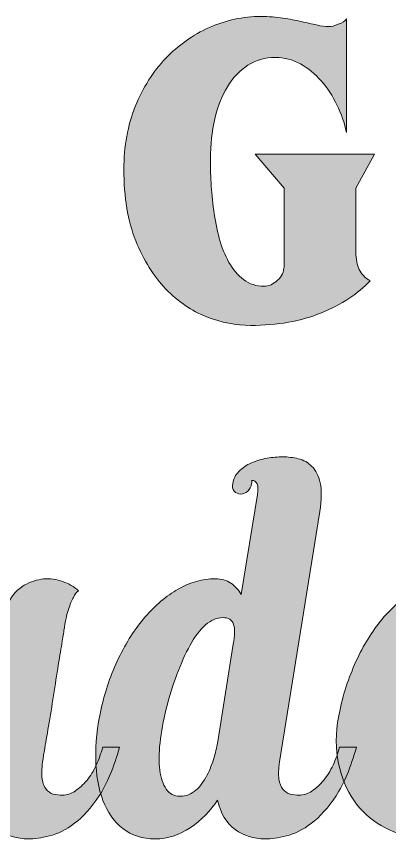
# Model space of a CAD drawing. Header units: inches. Extents: x 0.5 to 6.17, y -8.94 to -0.2.
# Drawn here: x 3.668 to 4.378, y -8.654 to -7.086 of the extents above; entities that cross this region are included whole.
import ezdxf

# ---------------------------------------------------------------- set-up
doc = ezdxf.new("R2010")
doc.units = ezdxf.units.IN
doc.header["$MEASUREMENT"] = 0
doc.layers.add('Layer 1', color=7, linetype='Continuous')

# ---------------------------------------------------------------- blocks, each defined once
blk = doc.blocks.new('block 8')
at = {"layer": 'Layer 1', "true_color": 0xf2f2f2}
h = blk.add_hatch(color=7, dxfattribs=at)
h.dxf.hatch_style = 2
edge = h.paths.add_edge_path()
edge.add_spline(control_points=[(3.8645, -8.4764), (3.8538, -8.5152), (3.8409, -8.5461), (3.8258, -8.569), (3.8107, -8.5919), (3.7951, -8.6094), (3.7791, -8.6215), (3.763, -8.6336), (3.7471, -8.6416), (3.7314, -8.6454), (3.7157, -8.6492), (3.7021, -8.6511), (3.6908, -8.6511), (3.6694, -8.6511), (3.6505, -8.6452), (3.6341, -8.6334), (3.6178, -8.6217), (3.6064, -8.6029), (3.6001, -8.5773), (3.5869, -8.5981), (3.5698, -8.6156), (3.5487, -8.6298), (3.5276, -8.644), (3.5054, -8.6511), (3.4821, -8.6511), (3.4576, -8.6511), (3.4369, -8.6445), (3.4203, -8.6314), (3.4036, -8.6182), (3.391, -8.6003), (3.3825, -8.5778), (3.374, -8.5553), (3.3694, -8.5291), (3.3688, -8.4993), (3.3682, -8.4695), (3.3716, -8.4376), (3.3792, -8.4036), (3.3867, -8.3697), (3.3978, -8.3376), (3.4122, -8.3074), (3.4267, -8.2773), (3.4435, -8.2511), (3.4627, -8.2289), (3.482, -8.2067), (3.5029, -8.189), (3.5255, -8.1759), (3.5482, -8.1627), (3.5718, -8.1561), (3.5964, -8.1561), (3.6108, -8.1561), (3.6226, -8.1605), (3.6318, -8.1691), (3.6409, -8.1778), (3.648, -8.1884), (3.653, -8.2008), (3.6612, -8.1863), (3.6713, -8.1755), (3.6832, -8.1686), (3.6952, -8.1617), (3.7075, -8.1577), (3.7201, -8.1566), (3.7327, -8.1556), (3.7448, -8.1572), (3.7564, -8.1613), (3.7681, -8.1655), (3.778, -8.1714), (3.7862, -8.179), (3.783, -8.1811), (3.7799, -8.1852), (3.7767, -8.1915), (3.7736, -8.197), (3.7704, -8.2046), (3.7673, -8.2144), (3.7641, -8.2241), (3.7613, -8.2376), (3.7588, -8.2549), (3.7588, -8.2563), (3.7577, -8.2631), (3.7555, -8.2752), (3.7533, -8.2873), (3.7508, -8.3024), (3.7479, -8.3204), (3.7451, -8.3385), (3.7421, -8.3577), (3.739, -8.3781), (3.7358, -8.3986), (3.7327, -8.418), (3.7295, -8.4364), (3.7264, -8.4548), (3.7237, -8.4704), (3.7215, -8.4832), (3.7193, -8.496), (3.7182, -8.5031), (3.7182, -8.5045), (3.7163, -8.5184), (3.716, -8.5293), (3.7172, -8.5372), (3.7185, -8.5452), (3.721, -8.5516), (3.7248, -8.5565), (3.7286, -8.5613), (3.7331, -8.5645), (3.7385, -8.5659), (3.7438, -8.5672), (3.7497, -8.5679), (3.756, -8.5679), (3.7641, -8.5679), (3.7721, -8.5653), (3.78, -8.5601), (3.7879, -8.5549), (3.7953, -8.5482), (3.8022, -8.5398), (3.8091, -8.5315), (3.8151, -8.5218), (3.8202, -8.5107), (3.8252, -8.4996), (3.8293, -8.4882), (3.8324, -8.4764), (3.8324, -8.4764), (3.8645, -8.4764), (3.8645, -8.4764)], knot_values=[0, 0, 0, 0, 1, 1, 1, 2, 2, 2, 3, 3, 3, 4, 4, 4, 5, 5, 5, 6, 6, 6, 7, 7, 7, 8, 8, 8, 9, 9, 9, 10, 10, 10, 11, 11, 11, 12, 12, 12, 13, 13, 13, 14, 14, 14, 15, 15, 15, 16, 16, 16, 17, 17, 17, 18, 18, 18, 19, 19, 19, 20, 20, 20, 21, 21, 21, 22, 22, 22, 23, 23, 23, 24, 24, 24, 25, 25, 25, 26, 26, 26, 27, 27, 27, 28, 28, 28, 29, 29, 29, 30, 30, 30, 31, 31, 31, 32, 32, 32, 33, 33, 33, 34, 34, 34, 35, 35, 35, 36, 36, 36, 37, 37, 37, 38, 38, 38, 39, 39, 39, 40, 40, 40, 40], degree=3, periodic=1)
edge = h.paths.add_edge_path()
edge.add_spline(control_points=[(3.5293, -8.57), (3.5407, -8.57), (3.5506, -8.5662), (3.5591, -8.5586), (3.5676, -8.5509), (3.5746, -8.5416), (3.5803, -8.5305), (3.586, -8.5194), (3.5905, -8.5078), (3.594, -8.4956), (3.5975, -8.4835), (3.5998, -8.4736), (3.6011, -8.466), (3.6023, -8.457), (3.6042, -8.4447), (3.6068, -8.4291), (3.6093, -8.4135), (3.6119, -8.3969), (3.6148, -8.3792), (3.6176, -8.3615), (3.6204, -8.3442), (3.6233, -8.3272), (3.6261, -8.3102), (3.6285, -8.2955), (3.6304, -8.283), (3.6335, -8.265), (3.6337, -8.2516), (3.6308, -8.2429), (3.628, -8.2343), (3.6212, -8.23), (3.6105, -8.23), (3.5992, -8.23), (3.5882, -8.2346), (3.5775, -8.244), (3.5668, -8.2534), (3.557, -8.2662), (3.5482, -8.2825), (3.5394, -8.2988), (3.531, -8.3173), (3.5232, -8.3381), (3.5153, -8.3589), (3.5086, -8.3807), (3.5029, -8.4036), (3.4972, -8.4265), (3.4933, -8.448), (3.4911, -8.4681), (3.4889, -8.4882), (3.4887, -8.5057), (3.4906, -8.5206), (3.4925, -8.5355), (3.4966, -8.5475), (3.5029, -8.5565), (3.5092, -8.5655), (3.518, -8.57), (3.5293, -8.57)], knot_values=[0, 0, 0, 0, 1, 1, 1, 2, 2, 2, 3, 3, 3, 4, 4, 4, 5, 5, 5, 6, 6, 6, 7, 7, 7, 8, 8, 8, 9, 9, 9, 10, 10, 10, 11, 11, 11, 12, 12, 12, 13, 13, 13, 14, 14, 14, 15, 15, 15, 16, 16, 16, 17, 17, 17, 18, 18, 18, 18], degree=3, periodic=1)
at = {"layer": 'Layer 1', "lineweight": 0}
for points, knots in [([(3.8645, -8.4764), (3.8538, -8.5152), (3.8409, -8.5461), (3.8258, -8.569), (3.8107, -8.5919), (3.7951, -8.6094), (3.7791, -8.6215), (3.763, -8.6336), (3.7471, -8.6416), (3.7314, -8.6454), (3.7157, -8.6492), (3.7021, -8.6511), (3.6908, -8.6511), (3.6694, -8.6511), (3.6505, -8.6452), (3.6341, -8.6334), (3.6178, -8.6217), (3.6064, -8.6029), (3.6001, -8.5773), (3.5869, -8.5981), (3.5698, -8.6156), (3.5487, -8.6298), (3.5276, -8.644), (3.5054, -8.6511), (3.4821, -8.6511), (3.4576, -8.6511), (3.4369, -8.6445), (3.4203, -8.6314), (3.4036, -8.6182), (3.391, -8.6003), (3.3825, -8.5778), (3.374, -8.5553), (3.3694, -8.5291), (3.3688, -8.4993), (3.3682, -8.4695), (3.3716, -8.4376), (3.3792, -8.4036), (3.3867, -8.3697), (3.3978, -8.3376), (3.4122, -8.3074), (3.4267, -8.2773), (3.4435, -8.2511), (3.4627, -8.2289), (3.482, -8.2067), (3.5029, -8.189), (3.5255, -8.1759), (3.5482, -8.1627), (3.5718, -8.1561), (3.5964, -8.1561), (3.6108, -8.1561), (3.6226, -8.1605), (3.6318, -8.1691), (3.6409, -8.1778), (3.648, -8.1884), (3.653, -8.2008), (3.6612, -8.1863), (3.6713, -8.1755), (3.6832, -8.1686), (3.6952, -8.1617), (3.7075, -8.1577), (3.7201, -8.1566), (3.7327, -8.1556), (3.7448, -8.1572), (3.7564, -8.1613), (3.7681, -8.1655), (3.778, -8.1714), (3.7862, -8.179), (3.783, -8.1811), (3.7799, -8.1852), (3.7767, -8.1915), (3.7736, -8.197), (3.7704, -8.2046), (3.7673, -8.2144), (3.7641, -8.2241), (3.7613, -8.2376), (3.7588, -8.2549), (3.7588, -8.2563), (3.7577, -8.2631), (3.7555, -8.2752), (3.7533, -8.2873), (3.7508, -8.3024), (3.7479, -8.3204), (3.7451, -8.3385), (3.7421, -8.3577), (3.739, -8.3781), (3.7358, -8.3986), (3.7327, -8.418), (3.7295, -8.4364), (3.7264, -8.4548), (3.7237, -8.4704), (3.7215, -8.4832), (3.7193, -8.496), (3.7182, -8.5031), (3.7182, -8.5045), (3.7163, -8.5184), (3.716, -8.5293), (3.7172, -8.5372), (3.7185, -8.5452), (3.721, -8.5516), (3.7248, -8.5565), (3.7286, -8.5613), (3.7331, -8.5645), (3.7385, -8.5659), (3.7438, -8.5672), (3.7497, -8.5679), (3.756, -8.5679), (3.7641, -8.5679), (3.7721, -8.5653), (3.78, -8.5601), (3.7879, -8.5549), (3.7953, -8.5482), (3.8022, -8.5398), (3.8091, -8.5315), (3.8151, -8.5218), (3.8202, -8.5107), (3.8252, -8.4996), (3.8293, -8.4882), (3.8324, -8.4764), (3.8324, -8.4764), (3.8645, -8.4764), (3.8645, -8.4764)], [0, 0, 0, 0, 1, 1, 1, 2, 2, 2, 3, 3, 3, 4, 4, 4, 5, 5, 5, 6, 6, 6, 7, 7, 7, 8, 8, 8, 9, 9, 9, 10, 10, 10, 11, 11, 11, 12, 12, 12, 13, 13, 13, 14, 14, 14, 15, 15, 15, 16, 16, 16, 17, 17, 17, 18, 18, 18, 19, 19, 19, 20, 20, 20, 21, 21, 21, 22, 22, 22, 23, 23, 23, 24, 24, 24, 25, 25, 25, 26, 26, 26, 27, 27, 27, 28, 28, 28, 29, 29, 29, 30, 30, 30, 31, 31, 31, 32, 32, 32, 33, 33, 33, 34, 34, 34, 35, 35, 35, 36, 36, 36, 37, 37, 37, 38, 38, 38, 39, 39, 39, 40, 40, 40, 40]), ([(3.5293, -8.57), (3.5407, -8.57), (3.5506, -8.5662), (3.5591, -8.5586), (3.5676, -8.5509), (3.5746, -8.5416), (3.5803, -8.5305), (3.586, -8.5194), (3.5905, -8.5078), (3.594, -8.4956), (3.5975, -8.4835), (3.5998, -8.4736), (3.6011, -8.466), (3.6023, -8.457), (3.6042, -8.4447), (3.6068, -8.4291), (3.6093, -8.4135), (3.6119, -8.3969), (3.6148, -8.3792), (3.6176, -8.3615), (3.6204, -8.3442), (3.6233, -8.3272), (3.6261, -8.3102), (3.6285, -8.2955), (3.6304, -8.283), (3.6335, -8.265), (3.6337, -8.2516), (3.6308, -8.2429), (3.628, -8.2343), (3.6212, -8.23), (3.6105, -8.23), (3.5992, -8.23), (3.5882, -8.2346), (3.5775, -8.244), (3.5668, -8.2534), (3.557, -8.2662), (3.5482, -8.2825), (3.5394, -8.2988), (3.531, -8.3173), (3.5232, -8.3381), (3.5153, -8.3589), (3.5086, -8.3807), (3.5029, -8.4036), (3.4972, -8.4265), (3.4933, -8.448), (3.4911, -8.4681), (3.4889, -8.4882), (3.4887, -8.5057), (3.4906, -8.5206), (3.4925, -8.5355), (3.4966, -8.5475), (3.5029, -8.5565), (3.5092, -8.5655), (3.518, -8.57), (3.5293, -8.57)], [0, 0, 0, 0, 1, 1, 1, 2, 2, 2, 3, 3, 3, 4, 4, 4, 5, 5, 5, 6, 6, 6, 7, 7, 7, 8, 8, 8, 9, 9, 9, 10, 10, 10, 11, 11, 11, 12, 12, 12, 13, 13, 13, 14, 14, 14, 15, 15, 15, 16, 16, 16, 17, 17, 17, 18, 18, 18, 18])]:
    blk.add_open_spline(points, degree=3, knots=knots, dxfattribs=at)
blk = doc.blocks.new('block 9')
at = {"layer": 'Layer 1', "true_color": 0xf2f2f2}
h = blk.add_hatch(color=7, dxfattribs=at)
h.dxf.hatch_style = 2
edge = h.paths.add_edge_path()
edge.add_spline(control_points=[(4.315, -8.4764), (4.3042, -8.5152), (4.2913, -8.5461), (4.2762, -8.569), (4.2611, -8.5919), (4.2456, -8.6094), (4.2295, -8.6215), (4.2134, -8.6336), (4.1975, -8.6416), (4.1818, -8.6454), (4.1661, -8.6492), (4.1525, -8.6511), (4.1412, -8.6511), (4.1198, -8.6511), (4.1009, -8.6452), (4.0845, -8.6334), (4.0682, -8.6217), (4.0568, -8.6029), (4.0506, -8.5773), (4.0373, -8.5981), (4.0202, -8.6156), (3.9991, -8.6298), (3.978, -8.644), (3.9558, -8.6511), (3.9325, -8.6511), (3.908, -8.6511), (3.8873, -8.6445), (3.8707, -8.6314), (3.854, -8.6182), (3.8414, -8.6003), (3.8329, -8.5778), (3.8244, -8.5553), (3.8198, -8.5291), (3.8192, -8.4993), (3.8186, -8.4695), (3.822, -8.4376), (3.8296, -8.4036), (3.8371, -8.3697), (3.8482, -8.3376), (3.8627, -8.3074), (3.8771, -8.2773), (3.894, -8.2511), (3.9132, -8.2289), (3.9324, -8.2067), (3.9533, -8.189), (3.976, -8.1759), (3.9986, -8.1627), (4.0222, -8.1561), (4.0468, -8.1561), (4.0581, -8.1561), (4.0679, -8.1589), (4.0761, -8.1644), (4.0842, -8.17), (4.0908, -8.1773), (4.0959, -8.1863), (4.0959, -8.1863), (4.127, -7.996), (4.127, -7.996), (4.1296, -7.9779), (4.1258, -7.9689), (4.1157, -7.9689), (4.1163, -7.9703), (4.1165, -7.9714), (4.1162, -7.972), (4.1159, -7.9727), (4.1157, -7.9738), (4.1157, -7.9752), (4.1144, -7.9807), (4.1119, -7.9854), (4.1082, -7.9892), (4.1044, -7.993), (4.1, -7.9949), (4.0949, -7.9949), (4.0899, -7.9949), (4.0858, -7.993), (4.0827, -7.9892), (4.0795, -7.9854), (4.0786, -7.9807), (4.0798, -7.9752), (4.0811, -7.9662), (4.085, -7.9584), (4.0916, -7.9518), (4.0982, -7.9452), (4.1061, -7.9398), (4.1152, -7.9356), (4.1244, -7.9315), (4.1343, -7.9285), (4.145, -7.9268), (4.1557, -7.9251), (4.1658, -7.9242), (4.1752, -7.9242), (4.1846, -7.9242), (4.1944, -7.9254), (4.2045, -7.9278), (4.2145, -7.9303), (4.2232, -7.9351), (4.2304, -7.9424), (4.2377, -7.9497), (4.2429, -7.9601), (4.246, -7.9736), (4.2492, -7.9871), (4.2489, -8.0053), (4.2451, -8.0282), (4.2451, -8.0282), (4.1686, -8.5045), (4.1686, -8.5045), (4.1667, -8.5184), (4.1664, -8.5293), (4.1677, -8.5372), (4.1689, -8.5452), (4.1714, -8.5516), (4.1752, -8.5565), (4.179, -8.5613), (4.1835, -8.5645), (4.1889, -8.5659), (4.1942, -8.5672), (4.2001, -8.5679), (4.2064, -8.5679), (4.2145, -8.5679), (4.2226, -8.5653), (4.2304, -8.5601), (4.2383, -8.5549), (4.2457, -8.5482), (4.2526, -8.5398), (4.2596, -8.5315), (4.2655, -8.5218), (4.2706, -8.5107), (4.2756, -8.4996), (4.2797, -8.4882), (4.2829, -8.4764), (4.2829, -8.4764), (4.315, -8.4764), (4.315, -8.4764)], knot_values=[0, 0, 0, 0, 1, 1, 1, 2, 2, 2, 3, 3, 3, 4, 4, 4, 5, 5, 5, 6, 6, 6, 7, 7, 7, 8, 8, 8, 9, 9, 9, 10, 10, 10, 11, 11, 11, 12, 12, 12, 13, 13, 13, 14, 14, 14, 15, 15, 15, 16, 16, 16, 17, 17, 17, 18, 18, 18, 19, 19, 19, 20, 20, 20, 21, 21, 21, 22, 22, 22, 23, 23, 23, 24, 24, 24, 25, 25, 25, 26, 26, 26, 27, 27, 27, 28, 28, 28, 29, 29, 29, 30, 30, 30, 31, 31, 31, 32, 32, 32, 33, 33, 33, 34, 34, 34, 35, 35, 35, 36, 36, 36, 37, 37, 37, 38, 38, 38, 39, 39, 39, 40, 40, 40, 41, 41, 41, 42, 42, 42, 43, 43, 43, 44, 44, 44, 44], degree=3, periodic=1)
edge = h.paths.add_edge_path()
edge.add_spline(control_points=[(3.9797, -8.57), (3.9911, -8.57), (4.001, -8.5662), (4.0095, -8.5586), (4.018, -8.5509), (4.0251, -8.5416), (4.0307, -8.5305), (4.0364, -8.5194), (4.041, -8.5078), (4.0444, -8.4956), (4.0479, -8.4835), (4.0502, -8.4736), (4.0515, -8.466), (4.0515, -8.466), (4.0808, -8.2809), (4.0808, -8.2809), (4.0839, -8.2636), (4.0841, -8.2507), (4.0812, -8.2424), (4.0784, -8.2341), (4.0716, -8.23), (4.0609, -8.23), (4.0496, -8.23), (4.0386, -8.2346), (4.0279, -8.244), (4.0172, -8.2534), (4.0074, -8.2662), (3.9986, -8.2825), (3.9898, -8.2988), (3.9815, -8.3173), (3.9736, -8.3381), (3.9657, -8.3589), (3.959, -8.3807), (3.9533, -8.4036), (3.9476, -8.4265), (3.9437, -8.448), (3.9415, -8.4681), (3.9393, -8.4882), (3.9391, -8.5057), (3.941, -8.5206), (3.9429, -8.5355), (3.947, -8.5475), (3.9533, -8.5565), (3.9596, -8.5655), (3.9684, -8.57), (3.9797, -8.57)], knot_values=[0, 0, 0, 0, 1, 1, 1, 2, 2, 2, 3, 3, 3, 4, 4, 4, 5, 5, 5, 6, 6, 6, 7, 7, 7, 8, 8, 8, 9, 9, 9, 10, 10, 10, 11, 11, 11, 12, 12, 12, 13, 13, 13, 14, 14, 14, 15, 15, 15, 15], degree=3, periodic=1)
at = {"layer": 'Layer 1', "lineweight": 0}
for points, knots in [([(4.315, -8.4764), (4.3042, -8.5152), (4.2913, -8.5461), (4.2762, -8.569), (4.2611, -8.5919), (4.2456, -8.6094), (4.2295, -8.6215), (4.2134, -8.6336), (4.1975, -8.6416), (4.1818, -8.6454), (4.1661, -8.6492), (4.1525, -8.6511), (4.1412, -8.6511), (4.1198, -8.6511), (4.1009, -8.6452), (4.0845, -8.6334), (4.0682, -8.6217), (4.0568, -8.6029), (4.0506, -8.5773), (4.0373, -8.5981), (4.0202, -8.6156), (3.9991, -8.6298), (3.978, -8.644), (3.9558, -8.6511), (3.9325, -8.6511), (3.908, -8.6511), (3.8873, -8.6445), (3.8707, -8.6314), (3.854, -8.6182), (3.8414, -8.6003), (3.8329, -8.5778), (3.8244, -8.5553), (3.8198, -8.5291), (3.8192, -8.4993), (3.8186, -8.4695), (3.822, -8.4376), (3.8296, -8.4036), (3.8371, -8.3697), (3.8482, -8.3376), (3.8627, -8.3074), (3.8771, -8.2773), (3.894, -8.2511), (3.9132, -8.2289), (3.9324, -8.2067), (3.9533, -8.189), (3.976, -8.1759), (3.9986, -8.1627), (4.0222, -8.1561), (4.0468, -8.1561), (4.0581, -8.1561), (4.0679, -8.1589), (4.0761, -8.1644), (4.0842, -8.17), (4.0908, -8.1773), (4.0959, -8.1863), (4.0959, -8.1863), (4.127, -7.996), (4.127, -7.996), (4.1296, -7.9779), (4.1258, -7.9689), (4.1157, -7.9689), (4.1163, -7.9703), (4.1165, -7.9714), (4.1162, -7.972), (4.1159, -7.9727), (4.1157, -7.9738), (4.1157, -7.9752), (4.1144, -7.9807), (4.1119, -7.9854), (4.1082, -7.9892), (4.1044, -7.993), (4.1, -7.9949), (4.0949, -7.9949), (4.0899, -7.9949), (4.0858, -7.993), (4.0827, -7.9892), (4.0795, -7.9854), (4.0786, -7.9807), (4.0798, -7.9752), (4.0811, -7.9662), (4.085, -7.9584), (4.0916, -7.9518), (4.0982, -7.9452), (4.1061, -7.9398), (4.1152, -7.9356), (4.1244, -7.9315), (4.1343, -7.9285), (4.145, -7.9268), (4.1557, -7.9251), (4.1658, -7.9242), (4.1752, -7.9242), (4.1846, -7.9242), (4.1944, -7.9254), (4.2045, -7.9278), (4.2145, -7.9303), (4.2232, -7.9351), (4.2304, -7.9424), (4.2377, -7.9497), (4.2429, -7.9601), (4.246, -7.9736), (4.2492, -7.9871), (4.2489, -8.0053), (4.2451, -8.0282), (4.2451, -8.0282), (4.1686, -8.5045), (4.1686, -8.5045), (4.1667, -8.5184), (4.1664, -8.5293), (4.1677, -8.5372), (4.1689, -8.5452), (4.1714, -8.5516), (4.1752, -8.5565), (4.179, -8.5613), (4.1835, -8.5645), (4.1889, -8.5659), (4.1942, -8.5672), (4.2001, -8.5679), (4.2064, -8.5679), (4.2145, -8.5679), (4.2226, -8.5653), (4.2304, -8.5601), (4.2383, -8.5549), (4.2457, -8.5482), (4.2526, -8.5398), (4.2596, -8.5315), (4.2655, -8.5218), (4.2706, -8.5107), (4.2756, -8.4996), (4.2797, -8.4882), (4.2829, -8.4764), (4.2829, -8.4764), (4.315, -8.4764), (4.315, -8.4764)], [0, 0, 0, 0, 1, 1, 1, 2, 2, 2, 3, 3, 3, 4, 4, 4, 5, 5, 5, 6, 6, 6, 7, 7, 7, 8, 8, 8, 9, 9, 9, 10, 10, 10, 11, 11, 11, 12, 12, 12, 13, 13, 13, 14, 14, 14, 15, 15, 15, 16, 16, 16, 17, 17, 17, 18, 18, 18, 19, 19, 19, 20, 20, 20, 21, 21, 21, 22, 22, 22, 23, 23, 23, 24, 24, 24, 25, 25, 25, 26, 26, 26, 27, 27, 27, 28, 28, 28, 29, 29, 29, 30, 30, 30, 31, 31, 31, 32, 32, 32, 33, 33, 33, 34, 34, 34, 35, 35, 35, 36, 36, 36, 37, 37, 37, 38, 38, 38, 39, 39, 39, 40, 40, 40, 41, 41, 41, 42, 42, 42, 43, 43, 43, 44, 44, 44, 44]), ([(3.9797, -8.57), (3.9911, -8.57), (4.001, -8.5662), (4.0095, -8.5586), (4.018, -8.5509), (4.0251, -8.5416), (4.0307, -8.5305), (4.0364, -8.5194), (4.041, -8.5078), (4.0444, -8.4956), (4.0479, -8.4835), (4.0502, -8.4736), (4.0515, -8.466), (4.0515, -8.466), (4.0808, -8.2809), (4.0808, -8.2809), (4.0839, -8.2636), (4.0841, -8.2507), (4.0812, -8.2424), (4.0784, -8.2341), (4.0716, -8.23), (4.0609, -8.23), (4.0496, -8.23), (4.0386, -8.2346), (4.0279, -8.244), (4.0172, -8.2534), (4.0074, -8.2662), (3.9986, -8.2825), (3.9898, -8.2988), (3.9815, -8.3173), (3.9736, -8.3381), (3.9657, -8.3589), (3.959, -8.3807), (3.9533, -8.4036), (3.9476, -8.4265), (3.9437, -8.448), (3.9415, -8.4681), (3.9393, -8.4882), (3.9391, -8.5057), (3.941, -8.5206), (3.9429, -8.5355), (3.947, -8.5475), (3.9533, -8.5565), (3.9596, -8.5655), (3.9684, -8.57), (3.9797, -8.57)], [0, 0, 0, 0, 1, 1, 1, 2, 2, 2, 3, 3, 3, 4, 4, 4, 5, 5, 5, 6, 6, 6, 7, 7, 7, 8, 8, 8, 9, 9, 9, 10, 10, 10, 11, 11, 11, 12, 12, 12, 13, 13, 13, 14, 14, 14, 15, 15, 15, 15])]:
    blk.add_open_spline(points, degree=3, knots=knots, dxfattribs=at)
blk = doc.blocks.new('block 10')
at = {"layer": 'Layer 1', "true_color": 0xf2f2f2}
h = blk.add_hatch(color=7, dxfattribs=at)
h.dxf.hatch_style = 2
edge = h.paths.add_edge_path()
edge.add_spline(control_points=[(4.6851, -8.4764), (4.6782, -8.5055), (4.666, -8.5321), (4.6487, -8.556), (4.6314, -8.5799), (4.6108, -8.5997), (4.5869, -8.6152), (4.563, -8.6308), (4.5365, -8.6418), (4.5076, -8.648), (4.4786, -8.6542), (4.4493, -8.6542), (4.4198, -8.648), (4.3965, -8.6432), (4.3747, -8.6341), (4.3546, -8.621), (4.3344, -8.6078), (4.3179, -8.5908), (4.305, -8.57), (4.2921, -8.5492), (4.2835, -8.5249), (4.2791, -8.4972), (4.2746, -8.4695), (4.2762, -8.4386), (4.2838, -8.4047), (4.2913, -8.3707), (4.3023, -8.3385), (4.3168, -8.3079), (4.3313, -8.2774), (4.3481, -8.2511), (4.3673, -8.2289), (4.3865, -8.2067), (4.4075, -8.189), (4.4301, -8.1759), (4.4528, -8.1627), (4.4764, -8.1561), (4.501, -8.1561), (4.501, -8.1561), (4.5047, -8.1561), (4.5047, -8.1561), (4.523, -8.1561), (4.5393, -8.1603), (4.5538, -8.1686), (4.5683, -8.1769), (4.5798, -8.1882), (4.5883, -8.2024), (4.5968, -8.2166), (4.6021, -8.2329), (4.6044, -8.2513), (4.6066, -8.2696), (4.6045, -8.2885), (4.5982, -8.3079), (4.5919, -8.3274), (4.5842, -8.3443), (4.5751, -8.3589), (4.566, -8.3735), (4.5562, -8.3861), (4.5458, -8.3969), (4.5354, -8.4076), (4.5246, -8.4166), (4.5132, -8.4239), (4.5019, -8.4312), (4.4909, -8.4373), (4.4802, -8.4421), (4.455, -8.4539), (4.4279, -8.4605), (4.399, -8.4619), (4.3971, -8.4903), (4.4009, -8.5137), (4.4103, -8.5321), (4.4198, -8.5504), (4.4325, -8.5641), (4.4485, -8.5731), (4.4646, -8.5821), (4.4829, -8.5866), (4.5033, -8.5866), (4.5238, -8.5866), (4.5436, -8.5825), (4.5628, -8.5742), (4.582, -8.5659), (4.5998, -8.5535), (4.6162, -8.5372), (4.6325, -8.521), (4.6448, -8.5007), (4.653, -8.4764), (4.653, -8.4764), (4.6851, -8.4764), (4.6851, -8.4764)], knot_values=[0, 0, 0, 0, 1, 1, 1, 2, 2, 2, 3, 3, 3, 4, 4, 4, 5, 5, 5, 6, 6, 6, 7, 7, 7, 8, 8, 8, 9, 9, 9, 10, 10, 10, 11, 11, 11, 12, 12, 12, 13, 13, 13, 14, 14, 14, 15, 15, 15, 16, 16, 16, 17, 17, 17, 18, 18, 18, 19, 19, 19, 20, 20, 20, 21, 21, 21, 22, 22, 22, 23, 23, 23, 24, 24, 24, 25, 25, 25, 26, 26, 26, 27, 27, 27, 28, 28, 28, 29, 29, 29, 29], degree=3, periodic=1)
edge = h.paths.add_edge_path()
edge.add_spline(control_points=[(4.5368, -8.3163), (4.5412, -8.3052), (4.5433, -8.2941), (4.543, -8.283), (4.5427, -8.2719), (4.5409, -8.262), (4.5378, -8.2534), (4.5346, -8.2447), (4.5302, -8.2376), (4.5246, -8.232), (4.5189, -8.2265), (4.5129, -8.2234), (4.5066, -8.2227), (4.4984, -8.2227), (4.489, -8.2273), (4.4783, -8.2367), (4.4676, -8.2461), (4.4571, -8.2596), (4.4467, -8.2773), (4.4363, -8.2949), (4.4273, -8.3157), (4.4198, -8.3397), (4.4122, -8.3636), (4.4078, -8.3901), (4.4065, -8.4192), (4.4405, -8.413), (4.4682, -8.401), (4.4896, -8.3833), (4.511, -8.3657), (4.5268, -8.3433), (4.5368, -8.3163)], knot_values=[0, 0, 0, 0, 1, 1, 1, 2, 2, 2, 3, 3, 3, 4, 4, 4, 5, 5, 5, 6, 6, 6, 7, 7, 7, 8, 8, 8, 9, 9, 9, 10, 10, 10, 10], degree=3, periodic=1)
at = {"layer": 'Layer 1', "lineweight": 0}
for points, knots in [([(4.6851, -8.4764), (4.6782, -8.5055), (4.666, -8.5321), (4.6487, -8.556), (4.6314, -8.5799), (4.6108, -8.5997), (4.5869, -8.6152), (4.563, -8.6308), (4.5365, -8.6418), (4.5076, -8.648), (4.4786, -8.6542), (4.4493, -8.6542), (4.4198, -8.648), (4.3965, -8.6432), (4.3747, -8.6341), (4.3546, -8.621), (4.3344, -8.6078), (4.3179, -8.5908), (4.305, -8.57), (4.2921, -8.5492), (4.2835, -8.5249), (4.2791, -8.4972), (4.2746, -8.4695), (4.2762, -8.4386), (4.2838, -8.4047), (4.2913, -8.3707), (4.3023, -8.3385), (4.3168, -8.3079), (4.3313, -8.2774), (4.3481, -8.2511), (4.3673, -8.2289), (4.3865, -8.2067), (4.4075, -8.189), (4.4301, -8.1759), (4.4528, -8.1627), (4.4764, -8.1561), (4.501, -8.1561), (4.501, -8.1561), (4.5047, -8.1561), (4.5047, -8.1561), (4.523, -8.1561), (4.5393, -8.1603), (4.5538, -8.1686), (4.5683, -8.1769), (4.5798, -8.1882), (4.5883, -8.2024), (4.5968, -8.2166), (4.6021, -8.2329), (4.6044, -8.2513), (4.6066, -8.2696), (4.6045, -8.2885), (4.5982, -8.3079), (4.5919, -8.3274), (4.5842, -8.3443), (4.5751, -8.3589), (4.566, -8.3735), (4.5562, -8.3861), (4.5458, -8.3969), (4.5354, -8.4076), (4.5246, -8.4166), (4.5132, -8.4239), (4.5019, -8.4312), (4.4909, -8.4373), (4.4802, -8.4421), (4.455, -8.4539), (4.4279, -8.4605), (4.399, -8.4619), (4.3971, -8.4903), (4.4009, -8.5137), (4.4103, -8.5321), (4.4198, -8.5504), (4.4325, -8.5641), (4.4485, -8.5731), (4.4646, -8.5821), (4.4829, -8.5866), (4.5033, -8.5866), (4.5238, -8.5866), (4.5436, -8.5825), (4.5628, -8.5742), (4.582, -8.5659), (4.5998, -8.5535), (4.6162, -8.5372), (4.6325, -8.521), (4.6448, -8.5007), (4.653, -8.4764), (4.653, -8.4764), (4.6851, -8.4764), (4.6851, -8.4764)], [0, 0, 0, 0, 1, 1, 1, 2, 2, 2, 3, 3, 3, 4, 4, 4, 5, 5, 5, 6, 6, 6, 7, 7, 7, 8, 8, 8, 9, 9, 9, 10, 10, 10, 11, 11, 11, 12, 12, 12, 13, 13, 13, 14, 14, 14, 15, 15, 15, 16, 16, 16, 17, 17, 17, 18, 18, 18, 19, 19, 19, 20, 20, 20, 21, 21, 21, 22, 22, 22, 23, 23, 23, 24, 24, 24, 25, 25, 25, 26, 26, 26, 27, 27, 27, 28, 28, 28, 29, 29, 29, 29]), ([(4.5368, -8.3163), (4.5412, -8.3052), (4.5433, -8.2941), (4.543, -8.283), (4.5427, -8.2719), (4.5409, -8.262), (4.5378, -8.2534), (4.5346, -8.2447), (4.5302, -8.2376), (4.5246, -8.232), (4.5189, -8.2265), (4.5129, -8.2234), (4.5066, -8.2227), (4.4984, -8.2227), (4.489, -8.2273), (4.4783, -8.2367), (4.4676, -8.2461), (4.4571, -8.2596), (4.4467, -8.2773), (4.4363, -8.2949), (4.4273, -8.3157), (4.4198, -8.3397), (4.4122, -8.3636), (4.4078, -8.3901), (4.4065, -8.4192), (4.4405, -8.413), (4.4682, -8.401), (4.4896, -8.3833), (4.511, -8.3657), (4.5268, -8.3433), (4.5368, -8.3163)], [0, 0, 0, 0, 1, 1, 1, 2, 2, 2, 3, 3, 3, 4, 4, 4, 5, 5, 5, 6, 6, 6, 7, 7, 7, 8, 8, 8, 9, 9, 9, 10, 10, 10, 10])]:
    blk.add_open_spline(points, degree=3, knots=knots, dxfattribs=at)
blk = doc.blocks.new('block 3')
at = {"layer": 'Layer 1'}
for name in ['block 9', 'block 8', 'block 10']:
    blk.add_blockref(name, (0, 0), dxfattribs=at)
blk = doc.blocks.new('block 41')
at = {"layer": 'Layer 1', "true_color": 0xed1e79}
h = blk.add_hatch(color=230, dxfattribs=at)
h.dxf.hatch_style = 2
edge = h.paths.add_edge_path()
edge.add_spline(control_points=[(3.8727, -7.3771), (3.8727, -7.3333), (3.88, -7.2934), (3.8944, -7.2575), (3.9089, -7.2216), (3.9281, -7.1911), (3.9522, -7.1659), (3.9762, -7.1408), (4.0039, -7.1213), (4.0353, -7.1072), (4.0666, -7.0932), (4.0993, -7.0862), (4.1331, -7.0862), (4.1484, -7.0862), (4.1624, -7.0872), (4.1753, -7.0893), (4.1881, -7.0913), (4.1998, -7.0935), (4.2105, -7.0959), (4.2211, -7.0982), (4.2307, -7.1004), (4.2391, -7.1024), (4.2476, -7.1045), (4.2556, -7.1055), (4.2633, -7.1055), (4.2671, -7.1055), (4.2728, -7.104), (4.2805, -7.1011), (4.2881, -7.0982), (4.2933, -7.0947), (4.296, -7.0906), (4.296, -7.0906), (4.296, -7.307), (4.296, -7.307), (4.2922, -7.2889), (4.2862, -7.2714), (4.278, -7.2544), (4.2698, -7.2375), (4.2599, -7.2223), (4.2481, -7.2089), (4.2364, -7.1954), (4.2232, -7.1846), (4.2084, -7.1765), (4.1937, -7.1683), (4.1779, -7.1642), (4.1609, -7.1642), (4.1413, -7.1642), (4.1238, -7.1692), (4.1085, -7.1791), (4.0933, -7.189), (4.0803, -7.2026), (4.0696, -7.2198), (4.059, -7.2371), (4.0509, -7.2575), (4.0455, -7.2812), (4.04, -7.3048), (4.0373, -7.3304), (4.0373, -7.3578), (4.0373, -7.3707), (4.0377, -7.3856), (4.0385, -7.4025), (4.0394, -7.4194), (4.041, -7.437), (4.0435, -7.4551), (4.0459, -7.4732), (4.0494, -7.4909), (4.0541, -7.5081), (4.0587, -7.5253), (4.0649, -7.5406), (4.0725, -7.5541), (4.0802, -7.5675), (4.0894, -7.5785), (4.1004, -7.5869), (4.1113, -7.5954), (4.1244, -7.5996), (4.1397, -7.5996), (4.1484, -7.5996), (4.1568, -7.5958), (4.165, -7.5882), (4.1732, -7.5807), (4.1773, -7.5719), (4.1773, -7.562), (4.1773, -7.562), (4.1773, -7.413), (4.1773, -7.413), (4.1773, -7.413), (4.1225, -7.3482), (4.1225, -7.3482), (4.1225, -7.3482), (4.3493, -7.3482), (4.3493, -7.3482), (4.3493, -7.3482), (4.314, -7.413), (4.314, -7.413), (4.314, -7.413), (4.314, -7.5348), (4.314, -7.5348), (4.314, -7.5482), (4.3161, -7.5592), (4.3202, -7.5677), (4.3243, -7.5761), (4.3312, -7.5833), (4.3411, -7.5891), (4.3181, -7.6137), (4.2873, -7.634), (4.2485, -7.65), (4.2098, -7.6661), (4.1648, -7.6741), (4.1135, -7.6741), (4.0862, -7.6741), (4.0583, -7.6686), (4.0299, -7.6575), (4.0016, -7.6464), (3.9758, -7.6289), (3.9526, -7.6049), (3.9294, -7.5809), (3.9103, -7.5503), (3.8953, -7.5129), (3.8802, -7.4755), (3.8727, -7.4303), (3.8727, -7.3771)], knot_values=[0, 0, 0, 0, 1, 1, 1, 2, 2, 2, 3, 3, 3, 4, 4, 4, 5, 5, 5, 6, 6, 6, 7, 7, 7, 8, 8, 8, 9, 9, 9, 10, 10, 10, 11, 11, 11, 12, 12, 12, 13, 13, 13, 14, 14, 14, 15, 15, 15, 16, 16, 16, 17, 17, 17, 18, 18, 18, 19, 19, 19, 20, 20, 20, 21, 21, 21, 22, 22, 22, 23, 23, 23, 24, 24, 24, 25, 25, 25, 26, 26, 26, 27, 27, 27, 28, 28, 28, 29, 29, 29, 30, 30, 30, 31, 31, 31, 32, 32, 32, 33, 33, 33, 34, 34, 34, 35, 35, 35, 36, 36, 36, 37, 37, 37, 38, 38, 38, 39, 39, 39, 40, 40, 40, 40], degree=3, periodic=1)
at = {"layer": 'Layer 1', "lineweight": 0}
blk.add_open_spline([(3.8727, -7.3771), (3.8727, -7.3333), (3.88, -7.2934), (3.8944, -7.2575), (3.9089, -7.2216), (3.9281, -7.1911), (3.9522, -7.1659), (3.9762, -7.1408), (4.0039, -7.1213), (4.0353, -7.1072), (4.0666, -7.0932), (4.0993, -7.0862), (4.1331, -7.0862), (4.1484, -7.0862), (4.1624, -7.0872), (4.1753, -7.0893), (4.1881, -7.0913), (4.1998, -7.0935), (4.2105, -7.0959), (4.2211, -7.0982), (4.2307, -7.1004), (4.2391, -7.1024), (4.2476, -7.1045), (4.2556, -7.1055), (4.2633, -7.1055), (4.2671, -7.1055), (4.2728, -7.104), (4.2805, -7.1011), (4.2881, -7.0982), (4.2933, -7.0947), (4.296, -7.0906), (4.296, -7.0906), (4.296, -7.307), (4.296, -7.307), (4.2922, -7.2889), (4.2862, -7.2714), (4.278, -7.2544), (4.2698, -7.2375), (4.2599, -7.2223), (4.2481, -7.2089), (4.2364, -7.1954), (4.2232, -7.1846), (4.2084, -7.1765), (4.1937, -7.1683), (4.1779, -7.1642), (4.1609, -7.1642), (4.1413, -7.1642), (4.1238, -7.1692), (4.1085, -7.1791), (4.0933, -7.189), (4.0803, -7.2026), (4.0696, -7.2198), (4.059, -7.2371), (4.0509, -7.2575), (4.0455, -7.2812), (4.04, -7.3048), (4.0373, -7.3304), (4.0373, -7.3578), (4.0373, -7.3707), (4.0377, -7.3856), (4.0385, -7.4025), (4.0394, -7.4194), (4.041, -7.437), (4.0435, -7.4551), (4.0459, -7.4732), (4.0494, -7.4909), (4.0541, -7.5081), (4.0587, -7.5253), (4.0649, -7.5406), (4.0725, -7.5541), (4.0802, -7.5675), (4.0894, -7.5785), (4.1004, -7.5869), (4.1113, -7.5954), (4.1244, -7.5996), (4.1397, -7.5996), (4.1484, -7.5996), (4.1568, -7.5958), (4.165, -7.5882), (4.1732, -7.5807), (4.1773, -7.5719), (4.1773, -7.562), (4.1773, -7.562), (4.1773, -7.413), (4.1773, -7.413), (4.1773, -7.413), (4.1225, -7.3482), (4.1225, -7.3482), (4.1225, -7.3482), (4.3493, -7.3482), (4.3493, -7.3482), (4.3493, -7.3482), (4.314, -7.413), (4.314, -7.413), (4.314, -7.413), (4.314, -7.5348), (4.314, -7.5348), (4.314, -7.5482), (4.3161, -7.5592), (4.3202, -7.5677), (4.3243, -7.5761), (4.3312, -7.5833), (4.3411, -7.5891), (4.3181, -7.6137), (4.2873, -7.634), (4.2485, -7.65), (4.2098, -7.6661), (4.1648, -7.6741), (4.1135, -7.6741), (4.0862, -7.6741), (4.0583, -7.6686), (4.0299, -7.6575), (4.0016, -7.6464), (3.9758, -7.6289), (3.9526, -7.6049), (3.9294, -7.5809), (3.9103, -7.5503), (3.8953, -7.5129), (3.8802, -7.4755), (3.8727, -7.4303), (3.8727, -7.3771)], degree=3, knots=[0, 0, 0, 0, 1, 1, 1, 2, 2, 2, 3, 3, 3, 4, 4, 4, 5, 5, 5, 6, 6, 6, 7, 7, 7, 8, 8, 8, 9, 9, 9, 10, 10, 10, 11, 11, 11, 12, 12, 12, 13, 13, 13, 14, 14, 14, 15, 15, 15, 16, 16, 16, 17, 17, 17, 18, 18, 18, 19, 19, 19, 20, 20, 20, 21, 21, 21, 22, 22, 22, 23, 23, 23, 24, 24, 24, 25, 25, 25, 26, 26, 26, 27, 27, 27, 28, 28, 28, 29, 29, 29, 30, 30, 30, 31, 31, 31, 32, 32, 32, 33, 33, 33, 34, 34, 34, 35, 35, 35, 36, 36, 36, 37, 37, 37, 38, 38, 38, 39, 39, 39, 40, 40, 40, 40], dxfattribs=at)
blk = doc.blocks.new('block 32')
at = {"layer": 'Layer 1'}
blk.add_blockref('block 41', (0, 0), dxfattribs=at)
blk = doc.blocks.new('block 2')
at = {"layer": 'Layer 1'}
for name in ['block 32', 'block 3']:
    blk.add_blockref(name, (0, 0), dxfattribs=at)

msp = doc.modelspace()

# ---------------------------------------------------------------- block references
at = {"layer": 'Layer 1'}
msp.add_blockref('block 2', (0, 0), dxfattribs=at)

doc.saveas('drawing.dxf')
